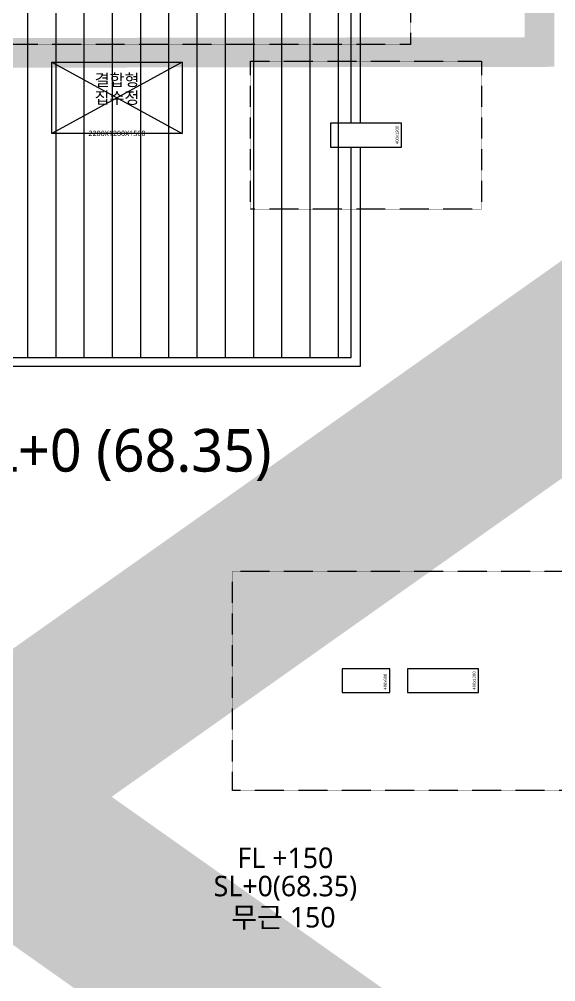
# Model space of a CAD drawing. Header units: millimetres. Extents: x 43843 to 1069877, y 60576 to 148433.
# Drawn here: x 824882 to 833931, y 101385 to 117616 of the extents above; entities that cross this region are included whole.
import ezdxf
from ezdxf.enums import TextEntityAlignment as Align

# ---------------------------------------------------------------- set-up
doc = ezdxf.new("R2010")
doc.units = ezdxf.units.MM
doc.linetypes.add('HID', pattern=[2.5, 1.5, -1])
doc.linetypes.add('HIDDEN', pattern=[0.375, 0.25, -0.125])
for name, color, linetype, plot in [('+S_LEVEL_TEXT(NO PLOT)', 7, 'Continuous', False), ('DEFPOINT', 142, 'Continuous', False), ('S_NOPLOT_251', 251, 'Continuous', False)]:
    doc.layers.add(name, color=color, linetype=linetype, plot=plot)
for name, color, linetype in [('-S_F', 7, 'Continuous'), ('8', 8, 'Continuous'), ('S-HAT_SLAB LEVEL', 7, 'Continuous'), ('S-TEXT-NOTES-TEXT', 3, 'Continuous'), ('XR-지하주차장$0$AA-COL', 2, 'Continuous'), ('XR-지하주차장$1$A-집수정', 4, 'Continuous'), ('기초', 7, 'Continuous')]:
    doc.layers.add(name, color=color, linetype=linetype)
doc.styles.add('XR-지하주차장$0$Standard', font='arial.ttf')
doc.styles.add('XR-지하주차장$0$맑은고딕', font='malgun.ttf')
doc.styles.add('맑은 고딕', font='malgun.ttf')

# ---------------------------------------------------------------- blocks, each defined once
blk = doc.blocks.new('zw$D357')
at = {"layer": 'S-HAT_SLAB LEVEL', "transparency": 33554559}
h = blk.add_hatch(dxfattribs=at)
h.set_pattern_fill('ANSI31', color=8, scale=150, angle=45)
h.set_pattern_definition([(90, (-331308.57, 62679.2), (-476.25, 0), [])])
h.paths.add_polyline_path([(-48210, 2512), (-48210, -1927), (-48210, -1927), (-48210, -2420), (-48210, -2420), (-48210, -14047), (-48360, -14047), (-48360, -20177), (-40460, -20177), (-40460, -14047), (-40610, -14047), (-40610, -1971), (-47910, 2335), (-47910, 2335), (-47910, 2331), (-47910, 2331), (-46160, 1275), (-46160, 878), (-47229, 878), (-48010, 1115), (-48010, 2394), (-48210, 2512)])
h.paths.add_polyline_path([(-48210, -2327), (-48210, -2420), (-48210, -2420), (-48210, -2327)])
h.paths.add_polyline_path([(-48210, -2327), (-48210, -1927)])
h.paths.add_polyline_path([(-48210, -1927), (-48210, -2327)])
h.paths.add_polyline_path([(-48210, -1927), (-48210, -1927)])
h.paths.add_polyline_path([(-48210, -2327), (-48210, -2327)])
at = {"layer": '-S_F', "linetype": 'HIDDEN', "lineweight": -3}
for p, q in [((-39460, -11527), (-39460, -14896)), ((-39460, -14896), (-49360, -14896))]:
    blk.add_line(p, q, dxfattribs=at)
for points in [[(-42160, -15177), (-38260, -15177), (-38260, -17677), (-42160, -17677)], [(-42460, -23777), (-36860, -23777), (-36860, -27477), (-42460, -27477)]]:
    blk.add_lwpolyline(points, close=True, dxfattribs=at)
at = {"layer": 'S_NOPLOT_251'}
for points in [[(-40460, -14047), (-40310, -14047), (-40310, -16227), (-40460, -16227)], [(-40310, -16627), (-40310, -20327), (-48510, -20327), (-48510, -16627), (-48360, -16627), (-48360, -20177), (-40460, -20177), (-40460, -16627)]]:
    blk.add_lwpolyline(points, close=True, dxfattribs=at)
at = {"layer": 'XR-지하주차장$0$AA-COL'}
for points in [[(-39610, -16627), (-39610, -16227), (-40810, -16227), (-40810, -16627)], [(-39810, -25827), (-39810, -25427), (-40610, -25427), (-40610, -25827)], [(-38310, -25827), (-38310, -25427), (-39510, -25427), (-39510, -25827)]]:
    blk.add_lwpolyline(points, close=True, dxfattribs=at)
at = {"layer": 'XR-지하주차장$1$A-집수정', "lineweight": -3, "ltscale": 0.5}
for p, q in [((-45510, -15197), (-43310, -16397)), ((-43310, -15197), (-45510, -16397))]:
    blk.add_line(p, q, dxfattribs=at)
blk.add_lwpolyline([(-45510, -15197), (-43310, -15197), (-43310, -16397), (-45510, -16397)], close=True, dxfattribs=at)
at = {"layer": '기초', "color": 6, "linetype": 'HID', "ltscale": 3, "const_width": 500}
blk.add_lwpolyline([(-56498, -55179), (-56498, -13109), (-51183, -13099), (-51183, -15035), (-51183, -15035), (-51183, -15047), (-37285, -15025), (-37298, -6685), (-14910, -6684), (-14910, -24464), (-14910, -24464), (-14910, -24477), (-13109, -24477), (-13109, -55179)], close=True, dxfattribs=at)
at = {"layer": '+S_LEVEL_TEXT(NO PLOT)', "color": 252, "style": '맑은 고딕'}
for s, height, p in [('FL +150', 345.8, (-41570, -28786)), ('SL+0(68.35)', 345.77, (-41570, -29262)), ('무근 150', 345.8, (-41602, -29788))]:
    blk.add_text(s, height=height, dxfattribs=at).set_placement(p, align=Align.CENTER)
at = {"layer": 'Defpoints', "style": 'XR-지하주차장$0$맑은고딕'}
for s, p in [('결합형', (-44410, -15497)), ('집수정', (-44410, -15797))]:
    blk.add_text(s, height=200, dxfattribs=at).set_placement(p, align=Align.MIDDLE_CENTER)
blk.add_text('2200X1200X1500', height=90, dxfattribs=at).set_placement((-44410, -16397), align=Align.MIDDLE)
at = {"layer": 'Defpoints', "style": 'XR-지하주차장$0$Standard'}
for s, p in [('400x1200', (-39660, -16577)), ('400x1200', (-38360, -25777)), ('400x800', (-39860, -25777))]:
    blk.add_text(s, height=50, rotation=90, dxfattribs=at).set_placement(p)
at = {"layer": 'S-TEXT-NOTES-TEXT', "color": 3, "style": '맑은 고딕'}
blk.add_text('SL+0 (68.35)', height=720, dxfattribs=at).set_placement((-44444, -22101), align=Align.CENTER)

msp = doc.modelspace()

# ---------------------------------------------------------------- linework, layer by layer
at = {"layer": 'DEFPOINT', "const_width": 3000}
for points in [[(883842.813, 146933.144), (763842.813, 62076)], [(763842.813, 146933.143), (883842.813, 62076)]]:
    msp.add_lwpolyline(points, dxfattribs=at)

# ---------------------------------------------------------------- block references
at = {"layer": '8'}
msp.add_blockref('zw$D357', (870941.011, 132088.525), dxfattribs=at)

doc.saveas('drawing.dxf')
